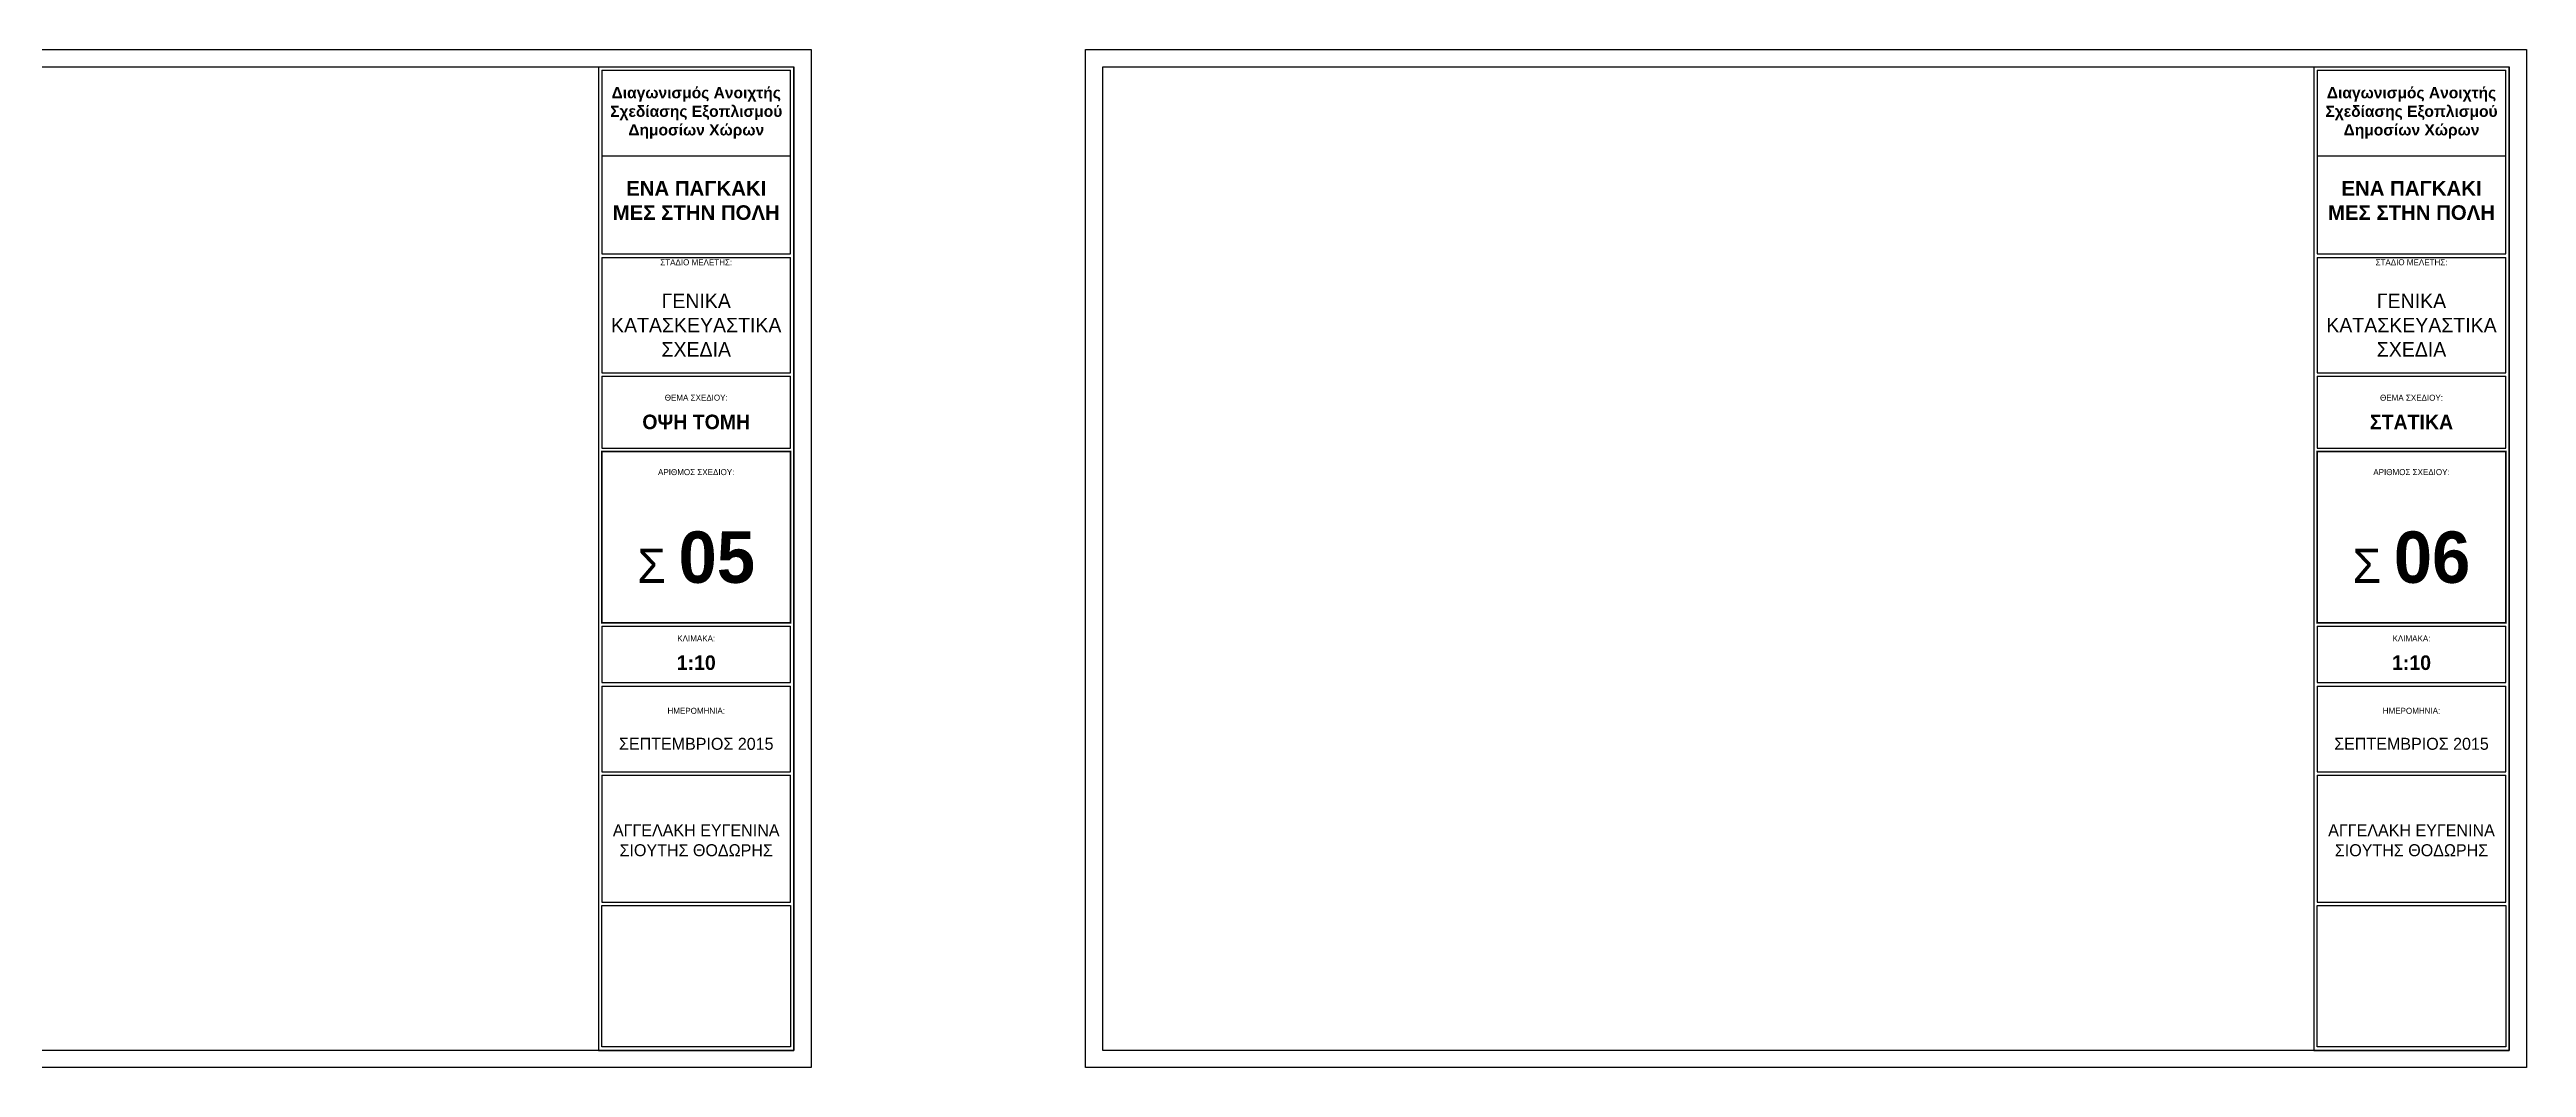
# Model space of a CAD drawing. Header units: millimetres. Extents: x -2.1 to 56.3, y -12 to 10.2.
# Drawn here: x 41.86 to 56.3, y -11.96 to -6.02 of the extents above; entities that cross this region are included whole.
import ezdxf

# ---------------------------------------------------------------- set-up
doc = ezdxf.new("R2010")
doc.units = ezdxf.units.MM
doc.header["$LTSCALE"] = 0.01
doc.layers.add('ΤΕΧΤ', color=35, linetype='Continuous')
doc.styles.add('Century Gothic', font='GOTHIC.TTF')
doc.styles.get("Standard").update_dxf_attribs({"font": 'arial.ttf'})
picture_1 = doc.add_image_def('image1.jpg', size_in_pixel=(960, 720))

msp = doc.modelspace()

# ---------------------------------------------------------------- linework, layer by layer
for points in [[(46.301, -6.022), (46.301, -11.962), (37.901, -11.962), (37.901, -6.022)], [(56.301, -6.022), (56.301, -11.962), (47.901, -11.962), (47.901, -6.022)], [(46.201, -6.122), (46.201, -11.862), (38.001, -11.862), (38.001, -6.122)], [(56.201, -6.122), (56.201, -11.862), (48.001, -11.862), (48.001, -6.122)]]:
    msp.add_lwpolyline(points, close=True)
at = {"layer": 'ΤΕΧΤ'}
for p, q in [((45.061, -6.122), (45.061, -11.862)), ((45.061, -6.122), (46.201, -6.122)), ((45.081, -6.142), (45.081, -7.215)), ((45.081, -6.142), (46.181, -6.142)), ((46.181, -7.215), (46.181, -6.142)), ((46.201, -11.862), (46.201, -6.122)), ((55.061, -6.122), (55.061, -11.862)), ((55.061, -6.122), (56.201, -6.122)), ((55.081, -6.142), (55.081, -7.215)), ((55.081, -6.142), (56.181, -6.142)), ((56.181, -7.215), (56.181, -6.142)), ((56.201, -11.862), (56.201, -6.122)), ((45.081, -6.642), (46.181, -6.642)), ((55.081, -6.642), (56.181, -6.642)), ((45.081, -7.215), (46.181, -7.215)), ((55.081, -7.215), (56.181, -7.215)), ((45.081, -7.235), (45.081, -7.908)), ((45.081, -7.235), (46.181, -7.235)), ((46.181, -7.908), (46.181, -7.235)), ((55.081, -7.235), (55.081, -7.908)), ((55.081, -7.235), (56.181, -7.235)), ((56.181, -7.908), (56.181, -7.235)), ((45.081, -7.908), (46.181, -7.908)), ((45.081, -7.928), (45.081, -8.145)), ((45.081, -7.928), (45.081, -8.347)), ((45.081, -7.928), (46.181, -7.928)), ((46.181, -8.347), (46.181, -7.928)), ((46.181, -8.145), (46.181, -7.928)), ((55.081, -7.908), (56.181, -7.908)), ((55.081, -7.928), (55.081, -8.145)), ((55.081, -7.928), (55.081, -8.347)), ((55.081, -7.928), (56.181, -7.928)), ((56.181, -8.347), (56.181, -7.928)), ((56.181, -8.145), (56.181, -7.928)), ((45.081, -8.347), (46.181, -8.347)), ((45.081, -8.367), (45.081, -8.748)), ((45.081, -8.367), (46.181, -8.367)), ((46.181, -9.367), (46.181, -8.367)), ((46.181, -8.748), (46.181, -8.367)), ((55.081, -8.347), (56.181, -8.347)), ((55.081, -8.367), (55.081, -8.748)), ((55.081, -8.367), (56.181, -8.367)), ((56.181, -9.367), (56.181, -8.367)), ((56.181, -8.748), (56.181, -8.367)), ((45.081, -8.748), (45.081, -9.367)), ((55.081, -8.748), (55.081, -9.367)), ((45.081, -9.185), (45.081, -9.367)), ((46.181, -9.367), (46.181, -9.185)), ((55.081, -9.185), (55.081, -9.367)), ((56.181, -9.367), (56.181, -9.185)), ((45.081, -9.367), (46.181, -9.367)), ((55.081, -9.367), (56.181, -9.367)), ((45.081, -9.387), (45.081, -9.716)), ((45.081, -9.387), (45.081, -9.716)), ((45.081, -9.387), (46.181, -9.387)), ((46.181, -9.716), (46.181, -9.387)), ((46.181, -9.716), (46.181, -9.387)), ((55.081, -9.387), (55.081, -9.716)), ((55.081, -9.387), (55.081, -9.716)), ((55.081, -9.387), (56.181, -9.387)), ((56.181, -9.716), (56.181, -9.387)), ((56.181, -9.716), (56.181, -9.387)), ((45.081, -9.716), (46.181, -9.716)), ((45.081, -9.736), (45.081, -10.236)), ((45.081, -9.736), (45.081, -10.236)), ((45.081, -9.736), (46.181, -9.736)), ((46.181, -10.236), (46.181, -9.736)), ((46.181, -10.236), (46.181, -9.736)), ((55.081, -9.716), (56.181, -9.716)), ((55.081, -9.736), (55.081, -10.236)), ((55.081, -9.736), (55.081, -10.236)), ((55.081, -9.736), (56.181, -9.736)), ((56.181, -10.236), (56.181, -9.736)), ((56.181, -10.236), (56.181, -9.736)), ((45.081, -10.236), (46.181, -10.236)), ((55.081, -10.236), (56.181, -10.236)), ((45.081, -10.256), (45.081, -10.997)), ((45.081, -10.256), (45.081, -10.997)), ((45.081, -10.256), (46.181, -10.256)), ((46.181, -10.997), (46.181, -10.256)), ((46.181, -10.997), (46.181, -10.256)), ((55.081, -10.256), (55.081, -10.997)), ((55.081, -10.256), (55.081, -10.997)), ((55.081, -10.256), (56.181, -10.256)), ((56.181, -10.997), (56.181, -10.256)), ((56.181, -10.997), (56.181, -10.256)), ((45.081, -10.997), (46.181, -10.997)), ((55.081, -10.997), (56.181, -10.997)), ((45.061, -11.862), (46.201, -11.862)), ((55.061, -11.862), (56.201, -11.862))]:
    msp.add_line(p, q, dxfattribs=at)
at = {"layer": 'ΤΕΧΤ', "const_width": 0.01}
for points in [[(45.081, -8.367), (46.181, -8.367), (46.181, -9.367), (45.081, -9.367)], [(55.081, -8.367), (56.181, -8.367), (56.181, -9.367), (55.081, -9.367)]]:
    msp.add_lwpolyline(points, close=True, dxfattribs=at)

# ---------------------------------------------------------------- texts
at = {"layer": 'ΤΕΧΤ', "attachment_point": 5}
for s, width, heights, insert, char_height in [('{\\fArial|b1|i0|c161|p34;Διαγωνισμός Ανοιχτής Σχεδίασης Εξοπλισμού Δημοσίων Χώρων}', 1.30279, [0.856], (45.631, -6.392), 0.065), ('{\\fArial|b1|i0|c161|p34;Διαγωνισμός Ανοιχτής Σχεδίασης Εξοπλισμού Δημοσίων Χώρων}', 1.30279, [0.856], (55.631, -6.392), 0.065), ('{\\fArial|b1|i0|c161|p34;ΕΝΑ ΠΑΓΚΑΚΙ ΜΕΣ ΣΤΗΝ ΠΟΛΗ}', 1, [0.487], (45.631, -6.903), 0.085), ('{\\fArial|b1|i0|c161|p34;ΕΝΑ ΠΑΓΚΑΚΙ ΜΕΣ ΣΤΗΝ ΠΟΛΗ}', 1, [0.487], (55.631, -6.903), 0.085)]:
    msp.add_mtext_dynamic_manual_height_columns(s, width=width, gutter_width=0.5, heights=heights, dxfattribs=dict(at, insert=insert, char_height=char_height))
at = {"layer": 'ΤΕΧΤ', "attachment_point": 5, "style": 'Century Gothic'}
for s, width, heights, insert, char_height in [('ΣΤΑΔΙΟ ΜΕΛΕΤΗΣ:\\P{\\H2.4286x;\\PΓΕΝΙΚΑ\\PΚΑΤΑΣΚΕΥΑΣΤΙΚΑ\\PΣΧΕΔΙΑ }', 1.08704, [0.677], (45.631, -7.53), 0.035), ('ΣΤΑΔΙΟ ΜΕΛΕΤΗΣ:\\P{\\H2.4286x;\\PΓΕΝΙΚΑ\\PΚΑΤΑΣΚΕΥΑΣΤΙΚΑ\\PΣΧΕΔΙΑ }', 1.08704, [0.677], (55.631, -7.53), 0.035), ('ΘΕΜΑ ΣΧΕΔΙΟΥ:\\P\\P{\\fCentury Gothic|b1|i0|c161|p34;\\H2.4286x;OΨΗ TOMH}', 0.82256, [0], (45.631, -8.137), 0.035), ('ΘΕΜΑ ΣΧΕΔΙΟΥ:\\P\\P{\\fCentury Gothic|b1|i0|c161|p34;\\H2.4286x;ΣΤΑΤΙΚΑ}', 0.82256, [0], (55.631, -8.137), 0.035), ('ΑΡΙΘΜΟΣ ΣΧΕΔΙΟΥ:', 2, [0.234], (45.631, -8.488), 0.035), ('ΑΡΙΘΜΟΣ ΣΧΕΔΙΟΥ:', 2, [0.234], (55.631, -8.488), 0.035), ('{\\H5.7143x;Σ \\fCentury Gothic|b1|i0|c161|p34;\\H1.5x;05}', 2, [0], (45.631, -8.986), 0.035), ('{\\H5.7143x;Σ \\fCentury Gothic|b1|i0|c161|p34;\\H1.5x;06}', 2, [0], (55.631, -8.986), 0.035), ('KΛΙΜΑΚΑ:\\P\\P{\\fCentury Gothic|b1|i0|c161|p34;\\H2.4286x;1:10}', 2, [0], (45.631, -9.542), 0.035), ('KΛΙΜΑΚΑ:\\P\\P{\\fCentury Gothic|b1|i0|c161|p34;\\H2.4286x;1:10}', 2, [0], (55.631, -9.542), 0.035), ('{\\H0.5x;HMEΡΟΜΗΝΙΑ:\\P}\\PΣΕΠΤΕΜΒΡΙΟΣ 2015', 2, [0], (45.631, -9.986), 0.07), ('{\\H0.5x;HMEΡΟΜΗΝΙΑ:\\P}\\PΣΕΠΤΕΜΒΡΙΟΣ 2015', 2, [0], (55.631, -9.986), 0.07), ('ΑΓΓΕΛΑΚΗ ΕΥΓΕΝΙΝΑ\\PΣΙΟΥΤΗΣ ΘΟΔΩΡΗΣ', 2, [0], (45.631, -10.636), 0.07), ('ΑΓΓΕΛΑΚΗ ΕΥΓΕΝΙΝΑ\\PΣΙΟΥΤΗΣ ΘΟΔΩΡΗΣ', 2, [0], (55.631, -10.636), 0.07)]:
    msp.add_mtext_dynamic_manual_height_columns(s, width=width, gutter_width=0.35, heights=heights, dxfattribs=dict(at, insert=insert, char_height=char_height))

# ---------------------------------------------------------------- pictures from other files: only their frames are drawn
at = {"layer": 'ΤΕΧΤ'}
image = msp.add_image(picture_1, insert=(45.081, -11.842), size_in_units=(1.1, 0.825), dxfattribs=dict(at, contrast=100))
image.dxf.flags = 7
image = msp.add_image(picture_1, insert=(55.081, -11.842), size_in_units=(1.1, 0.825), dxfattribs=dict(at, contrast=100))
image.dxf.flags = 7

doc.saveas('drawing.dxf')
